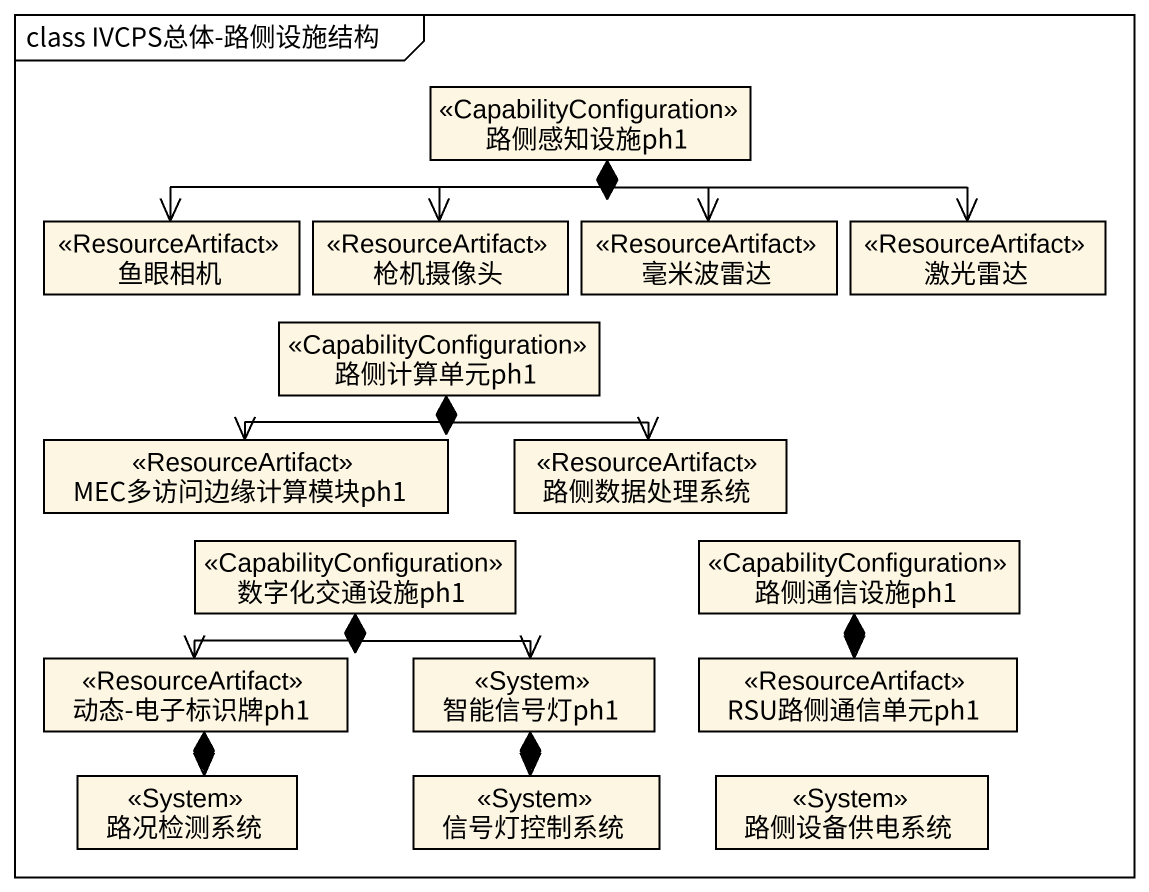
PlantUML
@startuml
mainframe class IVCPS总体-路侧设施结构
hide circle
hide empty members
class 路侧感知设施ph1 <<CapabilityConfiguration>>
class 鱼眼相机 <<ResourceArtifact>>
class 枪机摄像头 <<ResourceArtifact>>
class 毫米波雷达 <<ResourceArtifact>>
class 激光雷达 <<ResourceArtifact>>
class 路侧计算单元ph1 <<CapabilityConfiguration>>
class MEC多访问边缘计算模块ph1 <<ResourceArtifact>>
class 路侧数据处理系统 <<ResourceArtifact>>
class 数字化交通设施ph1 <<CapabilityConfiguration>>
class 路侧通信设施ph1 <<CapabilityConfiguration>>
class "动态-电子标识牌ph1" as 动态_电子标识牌ph1 <<ResourceArtifact>>
class 智能信号灯ph1 <<System>>
class RSU路侧通信单元ph1 <<ResourceArtifact>>
class 路况检测系统 <<System>>
class 信号灯控制系统 <<System>>
class 路侧设备供电系统 <<System>>
路侧感知设施ph1 *-left-> 鱼眼相机
路侧感知设施ph1 *--> 枪机摄像头
路侧感知设施ph1 *--> 毫米波雷达
路侧感知设施ph1 *-right-> 激光雷达
路侧计算单元ph1 *--> MEC多访问边缘计算模块ph1
路侧计算单元ph1 *-right-> 路侧数据处理系统
数字化交通设施ph1 *--> 动态_电子标识牌ph1
数字化交通设施ph1 *--> 智能信号灯ph1
路侧通信设施ph1 *--> RSU路侧通信单元ph1
动态_电子标识牌ph1 *--> 路况检测系统
智能信号灯ph1 *--> 信号灯控制系统
@enduml
